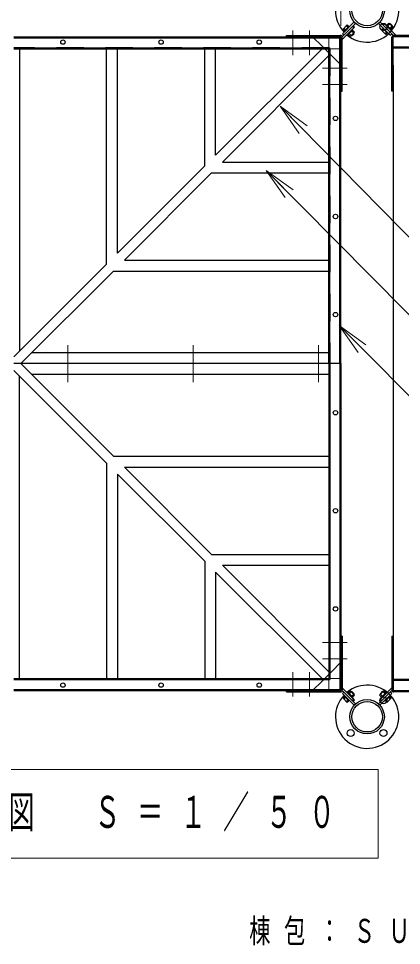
# Model space of a CAD drawing. Units: millimetres on the paper, scale 1:50. Extents: x -365 to 10, y -38 to 257.
# Drawn here: x -230.9 to -195.7, y 127.3 to 212.4 of the extents above; entities that cross this region are included whole.
import ezdxf

# ---------------------------------------------------------------- set-up
doc = ezdxf.new("R2010")
doc.units = ezdxf.units.MM
doc.linetypes.add('USER1', pattern=[4.5, 2.5, -2])
doc.linetypes.add('USER2', pattern=[6, 3, -1, 1, -1])
doc.layers.add('LY_1', color=7, linetype='Continuous', lineweight=25)
doc.styles.add('ＭＳ ゴシック', font='')
doc.styles.get('ＭＳ ゴシック').set_extended_font_data('MS Gothic')

msp = doc.modelspace()

# ---------------------------------------------------------------- linework, layer by layer
at = {"layer": 'LY_1', "lineweight": 13}
for p, q in [((-201.291, 211.714), (-201.291, 234.114)), ((-206.866, 204.324), (-204.762, 202.186)), ((-206.866, 204.324), (-204.405, 202.537)), ((-205.118, 201.835), (-206.866, 204.324)), ((-208.155, 198.441), (-206.045, 196.309)), ((-208.155, 198.441), (-205.689, 196.661)), ((-206.4, 195.957), (-208.155, 198.441)), ((-201.467, 184.223), (-199.347, 182.101)), ((-201.467, 184.223), (-198.994, 182.454)), ((-199.701, 181.747), (-201.467, 184.223)), ((-197.891, 143.481), (-264.691, 143.481)), ((-197.891, 135.348), (-197.891, 143.481)), ((-264.691, 135.348), (-197.891, 135.348))]:
    msp.add_line(p, q, dxfattribs=at)
at = {"layer": 'LY_1'}
for p, q in [((-199.943, 211.935), (-201.291, 210.586)), ((-199.943, 211.934), (-201.171, 210.706)), ((-199.943, 211.934), (-201.171, 210.706)), ((-200.07, 212.062), (-201.142, 210.989)), ((-200.07, 212.062), (-201.142, 210.989)), ((-200.07, 212.062), (-201.142, 210.989)), ((-201.103, 211.402), (-200.707, 211.798)), ((-201.103, 211.402), (-200.707, 211.798)), ((-201.103, 211.402), (-200.707, 211.798)), ((-200.565, 211.657), (-200.707, 211.798)), ((-200.565, 211.657), (-200.707, 211.798)), ((-200.565, 211.657), (-200.707, 211.798)), ((-197.839, 211.935), (-196.767, 210.862)), ((-197.712, 212.062), (-196.483, 210.834)), ((-197.417, 211.767), (-197.29, 211.894)), ((-197.29, 211.894), (-196.229, 210.834)), ((-197.148, 211.753), (-197.103, 211.798)), ((-196.679, 211.374), (-197.103, 211.798)), ((-197.089, 211.784), (-196.905, 211.968)), ((-197.004, 211.699), (-196.784, 211.92)), ((-196.509, 211.572), (-196.905, 211.968)), ((-196.557, 211.694), (-196.784, 211.92)), ((-200.039, 211.583), (-201.291, 210.332)), ((-200.11, 211.513), (-201.171, 210.452)), ((-200.11, 211.513), (-201.171, 210.452)), ((-201.142, 210.989), (-201.015, 210.862)), ((-201.142, 210.989), (-201.015, 210.862)), ((-201.142, 210.989), (-201.015, 210.862)), ((-200.961, 211.261), (-201.103, 211.402)), ((-200.961, 211.261), (-201.103, 211.402)), ((-200.961, 211.261), (-201.103, 211.402)), ((-200.876, 211.346), (-201.018, 211.487)), ((-200.876, 211.346), (-201.018, 211.487)), ((-200.876, 211.346), (-201.018, 211.487)), ((-200.975, 211.247), (-200.551, 211.671)), ((-200.975, 211.247), (-200.551, 211.671)), ((-200.975, 211.247), (-200.551, 211.671)), ((-200.93, 211.201), (-200.975, 211.247)), ((-200.93, 211.201), (-200.975, 211.247)), ((-200.93, 211.201), (-200.975, 211.247)), ((-200.65, 211.572), (-200.792, 211.713)), ((-200.65, 211.572), (-200.792, 211.713)), ((-200.65, 211.572), (-200.792, 211.713)), ((-200.676, 210.947), (-200.63, 210.902)), ((-200.676, 210.947), (-200.63, 210.902)), ((-200.676, 210.947), (-200.63, 210.902)), ((-200.63, 210.902), (-200.206, 211.326)), ((-200.63, 210.902), (-200.206, 211.326)), ((-200.63, 210.902), (-200.206, 211.326)), ((-200.506, 211.626), (-200.551, 211.671)), ((-200.506, 211.626), (-200.551, 211.671)), ((-200.506, 211.626), (-200.551, 211.671)), ((-200.531, 211.001), (-200.311, 210.78)), ((-200.531, 211.001), (-200.311, 210.78)), ((-200.531, 211.001), (-200.311, 210.78)), ((-200.432, 210.732), (-200.036, 211.128)), ((-200.432, 210.732), (-200.036, 211.128)), ((-200.432, 210.732), (-200.036, 211.128)), ((-200.311, 210.78), (-200.084, 211.006)), ((-200.311, 210.78), (-200.084, 211.006)), ((-200.311, 210.78), (-200.084, 211.006)), ((-200.305, 211.227), (-200.084, 211.006)), ((-200.305, 211.227), (-200.084, 211.006)), ((-200.305, 211.227), (-200.084, 211.006)), ((-200.251, 211.371), (-200.206, 211.326)), ((-200.251, 211.371), (-200.206, 211.326)), ((-200.251, 211.371), (-200.206, 211.326)), ((-200.237, 211.64), (-200.11, 211.513)), ((-200.237, 211.64), (-200.11, 211.513)), ((-200.22, 211.312), (-200.036, 211.128)), ((-200.22, 211.312), (-200.036, 211.128)), ((-200.22, 211.312), (-200.036, 211.128)), ((-200.166, 211.711), (-200.039, 211.583)), ((-197.434, 211.439), (-197.575, 211.298)), ((-197.179, 210.902), (-197.575, 211.298)), ((-197.349, 211.354), (-197.491, 211.213)), ((-197.403, 211.499), (-197.448, 211.453)), ((-197.024, 211.029), (-197.448, 211.453)), ((-197.123, 211.128), (-197.264, 210.987)), ((-197.038, 211.043), (-197.179, 210.902)), ((-196.979, 211.074), (-197.024, 211.029)), ((-196.778, 211.473), (-196.557, 211.694)), ((-196.767, 210.862), (-196.639, 210.989)), ((-196.724, 211.329), (-196.679, 211.374)), ((-196.693, 211.388), (-196.509, 211.572)), ((-206.291, 210.834), (-201.351, 210.834)), ((-206.291, 210.714), (-206.291, 210.834)), ((-206.291, 210.714), (-206.291, 210.834)), ((-206.291, 210.834), (-201.351, 210.834)), ((-206.291, 210.714), (-201.351, 210.714)), ((-206.291, 210.714), (-201.351, 210.714)), ((-201.291, 205.714), (-201.291, 210.654)), ((-201.291, 205.714), (-201.291, 210.654)), ((-201.171, 205.714), (-201.171, 210.654)), ((-201.171, 205.714), (-201.171, 210.654)), ((-200.616, 210.916), (-200.432, 210.732)), ((-200.616, 210.916), (-200.432, 210.732)), ((-200.616, 210.916), (-200.432, 210.732)), ((-196.611, 205.714), (-196.611, 210.714)), ((-191.491, 210.714), (-196.491, 210.714)), ((-196.491, 205.714), (-196.491, 210.714)), ((-191.491, 210.834), (-196.431, 210.834)), ((-203.027, 209.614), (-212.791, 199.85)), ((-202.391, 208.977), (-212.154, 199.214)), ((-196.491, 208.114), (-196.491, 150.714)), ((-201.171, 205.714), (-201.291, 205.714)), ((-201.171, 205.714), (-201.291, 205.714)), ((-196.491, 205.714), (-196.611, 205.714)), ((-213.791, 198.85), (-221.791, 190.85)), ((-213.154, 198.214), (-221.154, 190.214)), ((-222.791, 189.85), (-231.291, 181.35)), ((-222.154, 189.214), (-230.654, 180.714)), ((-201.391, 180.714), (-231.291, 180.714)), ((-201.391, 180.714), (-231.291, 180.714)), ((-201.391, 180.714), (-231.291, 180.714)), ((-201.391, 180.714), (-231.291, 180.714)), ((-222.154, 172.214), (-230.654, 180.714)), ((-222.791, 171.577), (-231.291, 180.077)), ((-213.154, 163.214), (-221.154, 171.214)), ((-213.791, 162.577), (-221.791, 170.577)), ((-202.391, 152.45), (-212.154, 162.214)), ((-203.027, 151.814), (-212.791, 161.577)), ((-201.291, 155.714), (-201.291, 150.774)), ((-201.171, 155.714), (-201.291, 155.714)), ((-201.171, 155.714), (-201.291, 155.714)), ((-201.291, 155.714), (-201.291, 150.774)), ((-201.171, 155.714), (-201.171, 150.774)), ((-201.171, 155.714), (-201.171, 150.774)), ((-196.611, 155.714), (-196.491, 155.714)), ((-196.611, 155.714), (-196.611, 150.774)), ((-206.291, 150.714), (-201.351, 150.714)), ((-206.291, 150.714), (-206.291, 150.594)), ((-206.291, 150.714), (-206.291, 150.594)), ((-206.291, 150.714), (-201.351, 150.714)), ((-206.291, 150.594), (-201.351, 150.594)), ((-206.291, 150.594), (-201.351, 150.594)), ((-200.039, 149.844), (-201.291, 151.095)), ((-199.943, 149.493), (-201.291, 150.841)), ((-200.11, 149.915), (-201.171, 150.975)), ((-200.11, 149.915), (-201.171, 150.975)), ((-199.943, 149.493), (-201.171, 150.721)), ((-199.943, 149.493), (-201.171, 150.721)), ((-201.142, 150.438), (-201.015, 150.565)), ((-201.142, 150.438), (-201.015, 150.565)), ((-201.142, 150.438), (-201.015, 150.565)), ((-200.616, 150.511), (-200.432, 150.695)), ((-200.616, 150.511), (-200.432, 150.695)), ((-200.616, 150.511), (-200.432, 150.695)), ((-200.531, 150.426), (-200.311, 150.647)), ((-200.531, 150.427), (-200.311, 150.647)), ((-200.531, 150.426), (-200.311, 150.647)), ((-200.432, 150.695), (-200.036, 150.299)), ((-200.432, 150.695), (-200.036, 150.299)), ((-200.432, 150.695), (-200.036, 150.299)), ((-200.311, 150.647), (-200.084, 150.421)), ((-200.311, 150.647), (-200.084, 150.421)), ((-200.311, 150.647), (-200.084, 150.421)), ((-197.839, 149.493), (-196.611, 150.721)), ((-197.349, 150.695), (-197.745, 150.299)), ((-197.471, 150.647), (-197.697, 150.421)), ((-197.672, 149.915), (-196.611, 150.975)), ((-197.25, 150.427), (-197.471, 150.647)), ((-197.165, 150.511), (-197.349, 150.695)), ((-196.639, 150.438), (-196.767, 150.565)), ((-196.491, 150.714), (-139.091, 150.714)), ((-191.491, 150.594), (-196.431, 150.594)), ((-200.07, 149.365), (-201.142, 150.438)), ((-200.07, 149.365), (-201.142, 150.438)), ((-200.07, 149.365), (-201.142, 150.438)), ((-200.961, 150.166), (-201.103, 150.025)), ((-200.961, 150.166), (-201.103, 150.025)), ((-200.961, 150.166), (-201.103, 150.025)), ((-201.103, 150.025), (-200.707, 149.629)), ((-201.103, 150.025), (-200.707, 149.629)), ((-201.103, 150.025), (-200.707, 149.629)), ((-200.876, 150.081), (-201.018, 149.94)), ((-200.876, 150.081), (-201.018, 149.94)), ((-200.876, 150.081), (-201.018, 149.94)), ((-200.93, 150.226), (-200.975, 150.18)), ((-200.93, 150.226), (-200.975, 150.18)), ((-200.93, 150.226), (-200.975, 150.18)), ((-200.975, 150.18), (-200.551, 149.756)), ((-200.975, 150.18), (-200.551, 149.756)), ((-200.975, 150.18), (-200.551, 149.756)), ((-200.65, 149.855), (-200.792, 149.714)), ((-200.65, 149.855), (-200.792, 149.714)), ((-200.65, 149.855), (-200.792, 149.714)), ((-200.565, 149.77), (-200.707, 149.629)), ((-200.565, 149.77), (-200.707, 149.629)), ((-200.565, 149.77), (-200.707, 149.629)), ((-200.676, 150.48), (-200.63, 150.526)), ((-200.676, 150.48), (-200.63, 150.525)), ((-200.676, 150.48), (-200.63, 150.525)), ((-200.63, 150.526), (-200.206, 150.101)), ((-200.63, 150.525), (-200.206, 150.101)), ((-200.63, 150.525), (-200.206, 150.101)), ((-200.506, 149.801), (-200.551, 149.756)), ((-200.506, 149.801), (-200.551, 149.756)), ((-200.506, 149.801), (-200.551, 149.756)), ((-200.305, 150.2), (-200.084, 150.421)), ((-200.305, 150.2), (-200.084, 150.421)), ((-200.305, 150.2), (-200.084, 150.421)), ((-200.251, 150.056), (-200.206, 150.101)), ((-200.251, 150.056), (-200.206, 150.101)), ((-200.251, 150.056), (-200.206, 150.101)), ((-200.237, 149.787), (-200.11, 149.915)), ((-200.237, 149.787), (-200.11, 149.915)), ((-200.22, 150.115), (-200.036, 150.299)), ((-200.22, 150.115), (-200.036, 150.299)), ((-200.22, 150.115), (-200.036, 150.299)), ((-200.166, 149.717), (-200.039, 149.844)), ((-197.561, 150.115), (-197.745, 150.299)), ((-197.712, 149.365), (-196.639, 150.438)), ((-197.476, 150.2), (-197.697, 150.421)), ((-197.544, 149.787), (-197.672, 149.915)), ((-197.151, 150.526), (-197.575, 150.101)), ((-197.53, 150.056), (-197.575, 150.101)), ((-197.276, 149.801), (-197.23, 149.756)), ((-196.806, 150.18), (-197.23, 149.756)), ((-197.216, 149.77), (-197.075, 149.629)), ((-197.106, 150.48), (-197.151, 150.526)), ((-197.131, 149.855), (-196.99, 149.714)), ((-196.679, 150.025), (-197.075, 149.629)), ((-196.905, 150.081), (-196.764, 149.94)), ((-196.851, 150.226), (-196.806, 150.18)), ((-196.82, 150.166), (-196.679, 150.025))]:
    msp.add_line(p, q, dxfattribs=at)
at = {"layer": 'LY_1', "linetype": 'USER2', "lineweight": 13}
for p, q in [((-205.691, 211.268), (-205.691, 209.029)), ((-204.191, 211.268), (-204.191, 209.029)), ((-200.736, 207.814), (-202.975, 207.814)), ((-200.736, 206.314), (-202.975, 206.314)), ((-226.338, 180.714), (-226.338, 182.408)), ((-226.338, 180.714), (-226.338, 182.408)), ((-214.844, 180.714), (-214.844, 182.408)), ((-214.844, 180.714), (-214.844, 182.408)), ((-203.35, 180.714), (-203.35, 182.408)), ((-203.35, 180.714), (-203.35, 182.408)), ((-226.338, 180.714), (-226.338, 179.019)), ((-226.338, 180.714), (-226.338, 179.019)), ((-214.844, 180.714), (-214.844, 179.019)), ((-214.844, 180.714), (-214.844, 179.019)), ((-203.35, 180.714), (-203.35, 179.019)), ((-203.35, 180.714), (-203.35, 179.019)), ((-200.736, 155.114), (-202.975, 155.114)), ((-200.736, 153.614), (-202.975, 153.614)), ((-205.691, 150.159), (-205.691, 152.398)), ((-204.191, 150.159), (-204.191, 152.398))]:
    msp.add_line(p, q, dxfattribs=at)
at = {"layer": 'LY_1', "color": 4}
for p, q in [((-231.291, 210.714), (-202.391, 210.714)), ((-202.391, 210.714), (-202.391, 210.614)), ((-201.291, 209.614), (-201.391, 209.614)), ((-201.291, 180.714), (-201.291, 209.614)), ((-201.291, 180.714), (-201.291, 151.814)), ((-201.291, 151.814), (-201.391, 151.814)), ((-231.291, 150.714), (-202.391, 150.714)), ((-202.391, 150.714), (-202.391, 150.814))]:
    msp.add_line(p, q, dxfattribs=at)
at = {"layer": 'LY_1', "color": 40}
for p, q in [((-231.291, 210.614), (-201.391, 210.614)), ((-201.391, 180.714), (-201.391, 210.614)), ((-231.291, 209.694), (-202.311, 209.694)), ((-231.291, 209.614), (-202.391, 209.614)), ((-202.391, 180.714), (-202.391, 209.614)), ((-202.311, 180.714), (-202.311, 209.694)), ((-202.391, 180.714), (-202.391, 151.814)), ((-202.311, 180.714), (-202.311, 151.734)), ((-201.391, 180.714), (-201.391, 150.814)), ((-231.291, 151.814), (-202.391, 151.814)), ((-231.291, 151.734), (-202.311, 151.734)), ((-231.291, 150.814), (-201.391, 150.814))]:
    msp.add_line(p, q, dxfattribs=at)
at = {"layer": 'LY_1', "color": 2}
for p, q in [((-206.291, 210.834), (-206.291, 210.714)), ((-206.291, 210.834), (-201.351, 210.834)), ((-206.291, 210.714), (-201.291, 210.714)), ((-201.291, 205.714), (-201.291, 210.714)), ((-201.171, 205.714), (-201.171, 210.654)), ((-202.291, 209.114), (-202.891, 209.714)), ((-201.291, 205.714), (-201.171, 205.714)), ((-201.291, 155.714), (-201.171, 155.714)), ((-201.291, 155.714), (-201.291, 150.714)), ((-201.171, 155.714), (-201.171, 150.774)), ((-202.291, 152.314), (-202.891, 151.714)), ((-206.291, 150.594), (-206.291, 150.714)), ((-206.291, 150.714), (-201.291, 150.714)), ((-206.291, 150.594), (-201.351, 150.594))]:
    msp.add_line(p, q, dxfattribs=at)
at = {"layer": 'LY_1', "color": 2, "linetype": 'USER1', "lineweight": 13}
for p, q in [((-202.891, 209.714), (-204.011, 210.834)), ((-201.171, 207.994), (-202.291, 209.114)), ((-201.171, 153.434), (-202.291, 152.314)), ((-202.891, 151.714), (-204.011, 150.594))]:
    msp.add_line(p, q, dxfattribs=at)
at = {"layer": 'LY_1', "color": 4, "linetype": 'USER1', "lineweight": 13}
for p, q in [((-202.391, 210.614), (-202.391, 209.714)), ((-202.391, 209.714), (-231.291, 209.714)), ((-201.391, 209.614), (-202.291, 209.614)), ((-202.291, 209.614), (-202.291, 180.714)), ((-202.291, 151.814), (-202.291, 180.714)), ((-202.391, 151.714), (-231.291, 151.714)), ((-202.391, 150.814), (-202.391, 151.714)), ((-201.391, 151.814), (-202.291, 151.814))]:
    msp.add_line(p, q, dxfattribs=at)
at = {"layer": 'LY_1', "color": 131}
for p, q in [((-230.791, 209.614), (-230.791, 181.85)), ((-222.791, 189.85), (-222.791, 209.614)), ((-221.791, 190.85), (-221.791, 209.614)), ((-213.791, 198.85), (-213.791, 209.614)), ((-212.791, 199.85), (-212.791, 209.614)), ((-212.154, 199.214), (-202.391, 199.214)), ((-213.154, 198.214), (-202.391, 198.214)), ((-221.154, 190.214), (-202.391, 190.214)), ((-222.154, 189.214), (-202.391, 189.214)), ((-230.791, 151.814), (-230.791, 179.577)), ((-222.154, 172.214), (-202.391, 172.214)), ((-222.791, 171.577), (-222.791, 151.814)), ((-221.154, 171.214), (-202.391, 171.214)), ((-221.791, 170.577), (-221.791, 151.814)), ((-213.791, 162.577), (-213.791, 151.814)), ((-213.154, 163.214), (-202.391, 163.214)), ((-212.154, 162.214), (-202.391, 162.214)), ((-212.791, 161.577), (-212.791, 151.814))]:
    msp.add_line(p, q, dxfattribs=at)
at = {"layer": 'LY_1', "color": 140, "lineweight": 50}
for p, q in [((-136.491, 209.714), (-196.491, 209.714)), ((-196.491, 151.714), (-136.491, 151.714))]:
    msp.add_line(p, q, dxfattribs=at)
at = {"layer": 'LY_1', "color": 1}
for p, q in [((-202.391, 181.714), (-229.654, 181.714)), ((-202.391, 179.714), (-229.654, 179.714))]:
    msp.add_line(p, q, dxfattribs=at)
at = {"layer": 'LY_1', "lineweight": 13}
for points in [[(-206.866, 204.324), (-192.065, 189.285), (-150.065, 189.285)], [(-208.155, 198.441), (-192.119, 182.243), (-150.119, 182.243)], [(-201.467, 184.223), (-192.339, 175.083), (-147.144, 175.083)]]:
    msp.add_lwpolyline(points, dxfattribs=at)
at = {"layer": 'LY_1'}
for centre, radius in [((-198.891, 213.114), 1.58), ((-198.891, 213.114), 1.58), ((-198.891, 213.114), 1.58), ((-198.891, 213.114), 1.58), ((-198.891, 213.114), 1.398), ((-198.891, 213.114), 1.398), ((-198.891, 213.114), 1.398), ((-198.891, 213.114), 1.398), ((-197.391, 211.614), 0.32), ((-226.791, 210.214), 0.2), ((-217.791, 210.214), 0.2), ((-208.791, 210.214), 0.2), ((-201.791, 203.214), 0.2), ((-201.791, 194.214), 0.2), ((-201.791, 185.214), 0.2), ((-201.791, 176.214), 0.2), ((-201.791, 167.214), 0.2), ((-201.791, 158.214), 0.2), ((-226.791, 151.214), 0.2), ((-217.791, 151.214), 0.2), ((-208.791, 151.214), 0.2), ((-198.891, 148.314), 1.58), ((-198.891, 148.314), 1.58), ((-198.891, 148.314), 1.58), ((-198.891, 148.314), 1.58), ((-198.891, 148.314), 1.398), ((-198.891, 148.314), 1.398), ((-198.891, 148.314), 1.398), ((-198.891, 148.314), 1.398), ((-197.391, 149.814), 0.32), ((-200.391, 146.814), 0.32), ((-197.391, 146.814), 0.32)]:
    msp.add_circle(centre, radius, dxfattribs=at)
for centre, radius, start, end in [((-198.891, 213.114), 2.9, 230.34217, 223.22157), ((-201.351, 210.654), 0.18, 0, 90), ((-201.351, 210.654), 0.18, 0, 90), ((-201.351, 210.654), 0.06, 0, 90), ((-201.351, 210.654), 0.06, 0, 90), ((-196.431, 210.654), 0.18, 90, 180), ((-198.891, 148.314), 2.9, 136.77843, 129.65783), ((-201.351, 150.774), 0.18, 270, 0), ((-201.351, 150.774), 0.06, 270, 0), ((-201.351, 150.774), 0.06, 270, 0), ((-201.351, 150.774), 0.18, 270, 0), ((-196.431, 150.774), 0.18, 180, 270)]:
    msp.add_arc(centre, radius, start, end, dxfattribs=at)
at = {"layer": 'LY_1', "color": 2}
for centre, start, end in [((-201.351, 210.654), 0, 90), ((-201.351, 150.774), 270, 0)]:
    msp.add_arc(centre, 0.18, start, end, dxfattribs=at)

# ---------------------------------------------------------------- texts
at = {"layer": 'LY_1', "attachment_point": 4, "style": 'ＭＳ ゴシック'}
for s, insert, char_height in [('\\T1.64;\\W0.6;屋根伏／小屋組伏図\u3000Ｓ＝１／５０', (-263.291, 139.414), 2.933), ('\\T1.64;\\W0.65;棟包：ＳＵＳ', (-209.707, 128.549), 2.199)]:
    msp.add_mtext(s, dxfattribs=dict(at, insert=insert, char_height=char_height))

doc.saveas('drawing.dxf')
